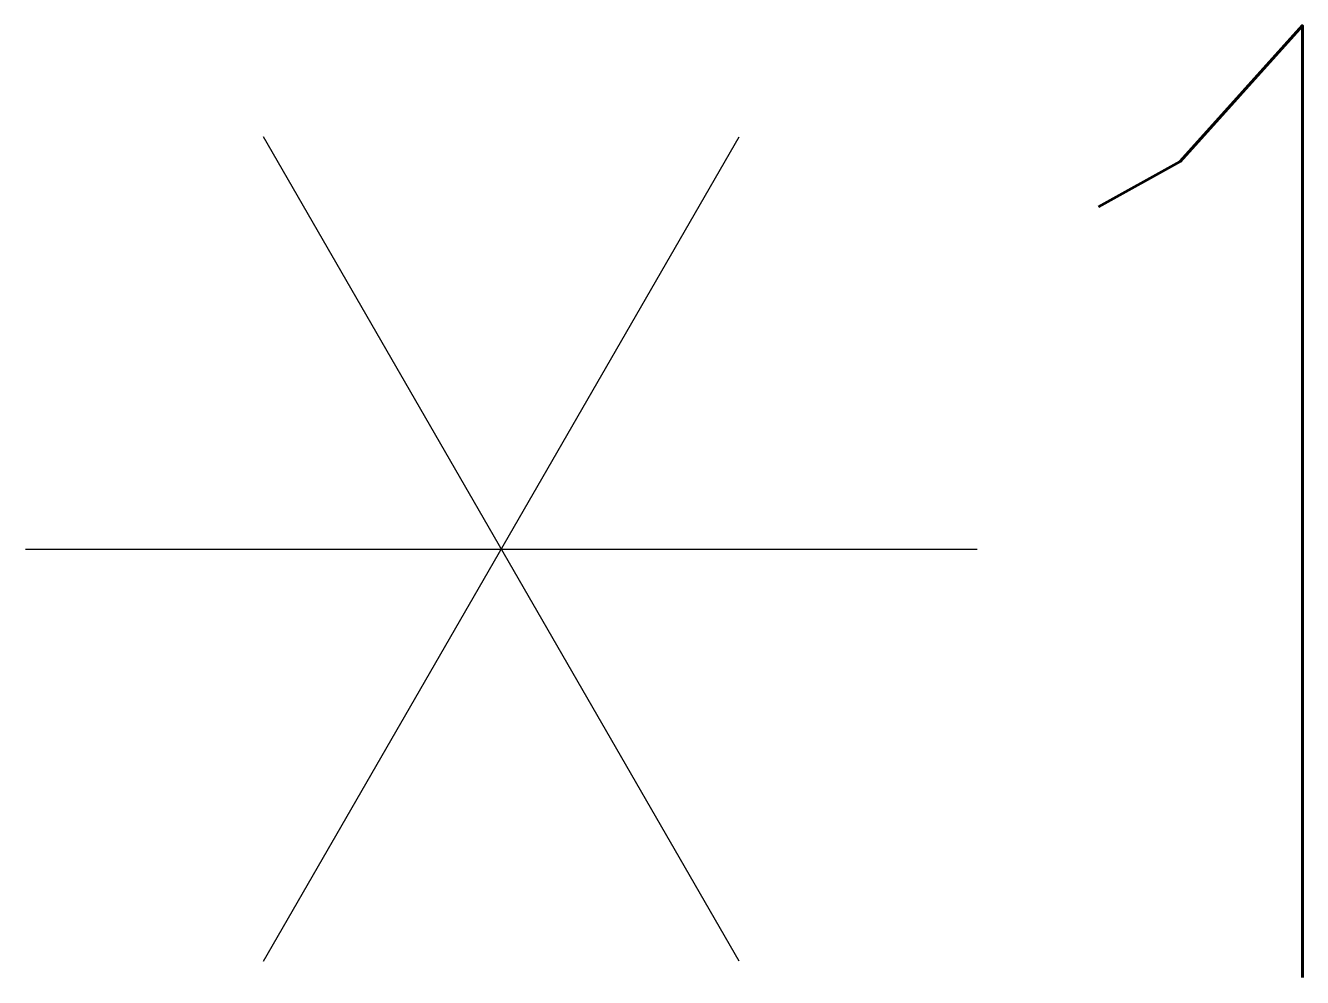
# Model space of a CAD drawing. Extents: x -1 to 1.68, y -0.9 to 1.1.
import ezdxf
from ezdxf.enums import TextEntityAlignment as Align

# ---------------------------------------------------------------- set-up
doc = ezdxf.new("R2010")
doc.units = 0
doc.header["$MEASUREMENT"] = 0
doc.layers.get('0').update_dxf_attribs({"linetype": 'CONTINUOUS'})
doc.styles.get("Standard").update_dxf_attribs({"font": 'txt.shx', "width": 0.8, "bigfont": 'HZTXT.SHX'})

msp = doc.modelspace()

# ---------------------------------------------------------------- linework, layer by layer
for points in [[(0.5, -0.866), (-0.5, 0.866)], [(-0.5, -0.866), (0.5, 0.866)], [(-1, 0), (1, 0)]]:
    msp.add_lwpolyline(points)

# ---------------------------------------------------------------- texts
msp.add_attdef('1', text='', height=2).set_placement((1.5978, 0.1), align=Align.MIDDLE)

doc.saveas('drawing.dxf')
